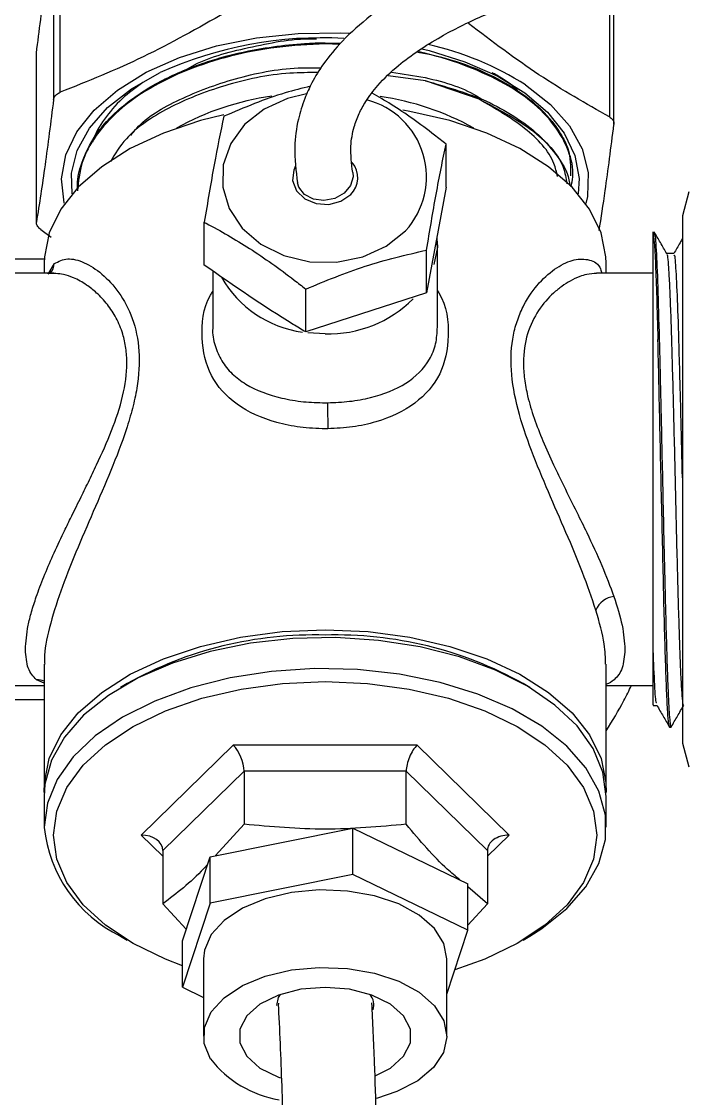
# Model space of a CAD drawing. Extents: x 150 to 4150, y 50 to 2920.
# Drawn here: x 814 to 902.6, y 2045.1 to 2188.8 of the extents above; entities that cross this region are included whole.
import ezdxf

# ---------------------------------------------------------------- set-up
doc = ezdxf.new("R2010")
doc.units = 0
doc.header["$LTSCALE"] = 10
doc.linetypes.add('SLD-KATı', pattern=[0])
doc.layers.get('0').update_dxf_attribs({"linetype": 'CONTINUOUS'})

msp = doc.modelspace()

# ---------------------------------------------------------------- linework, layer by layer
at = {"color": 7, "linetype": 'SLD-KATı'}
for p, q in [((819.16, 2179.31), (819.16, 2201.83)), ((818.29, 2200.87), (818.29, 2178.35)), ((893.07, 2175.12), (893.07, 2195.38)), ((854.53, 2185.93), (856.6, 2185.85)), ((856.48, 2185.7), (854.53, 2185.78)), ((815.99, 2184.41), (815.99, 2161.92)), ((816, 2162.01), (816, 2184.54)), ((816, 2184.41), (816, 2184.54)), ((867.93, 2180.83), (862.92, 2181.53)), ((875.1, 2178.39), (867.93, 2180.84)), ((870.66, 2166.68), (870.66, 2172.4)), ((887.58, 2168.03), (887.58, 2168.09)), ((870.66, 2166.68), (868.06, 2152.55)), ((903.06, 2166.03), (902.21, 2162.84)), ((902.21, 2162.84), (902.21, 2120.45)), ((816.59, 2160.99), (817.96, 2159.99)), ((838.4, 2156.26), (838.4, 2161.98)), ((869.43, 2158.94), (869.46, 2160.03)), ((869.53, 2148), (869.53, 2159.45)), ((898.28, 2160.62), (898.28, 2160.72)), ((868.06, 2152.55), (868.06, 2158.27)), ((817.04, 2157.04), (810.78, 2157.04)), ((817.03, 2156.54), (817.03, 2155.17)), ((892.03, 2155.17), (892.03, 2156.54)), ((901.08, 2157.82), (900.1, 2157.82)), ((818.34, 2155.17), (810.78, 2155.17)), ((839.53, 2155.51), (839.53, 2148)), ((898.28, 2155.17), (890.76, 2155.17)), ((851.93, 2147.34), (851.93, 2153.06)), ((868.06, 2152.55), (851.93, 2147.34)), ((854.53, 2137.89), (854.86, 2137.9)), ((854.89, 2134.42), (854.53, 2134.42)), ((902.21, 2120.45), (902.21, 2092.5)), ((817.03, 2103.02), (817.03, 2086.41)), ((892.03, 2086.41), (892.03, 2103.02)), ((828.12, 2100.44), (827.2, 2099.89)), ((881.86, 2099.89), (880.95, 2100.44)), ((810.78, 2100.17), (817.03, 2100.17)), ((892.03, 2100.17), (898.28, 2100.17)), ((810.78, 2098.29), (817.03, 2098.29)), ((898.28, 2097.52), (898.8, 2097.52)), ((900.49, 2094.62), (900.68, 2094.62)), ((842.26, 2092.23), (829.99, 2080.23)), ((866.8, 2092.23), (842.26, 2092.23)), ((879.07, 2080.23), (866.8, 2092.23)), ((902.21, 2092.5), (903.06, 2089.31)), ((843.71, 2088.76), (832.88, 2078.16)), ((843.71, 2088.76), (843.71, 2081.66)), ((865.36, 2088.76), (843.71, 2088.76)), ((865.36, 2081.66), (865.36, 2088.76)), ((876.18, 2078.16), (865.36, 2088.76)), ((817.03, 2085.38), (817.03, 2081.26)), ((892.03, 2081.26), (892.03, 2085.38)), ((839.17, 2077.33), (858.23, 2081.14)), ((843.71, 2081.66), (839.89, 2077.48)), ((858.23, 2074.95), (858.23, 2081.14)), ((858.23, 2081.14), (873.58, 2073.72)), ((832.88, 2078.16), (832.88, 2071.07)), ((876.18, 2078.16), (876.18, 2071.07)), ((835.48, 2066.11), (839.17, 2077.33)), ((839.17, 2071.15), (839.17, 2077.33)), ((858.23, 2074.95), (839.17, 2071.15)), ((873.58, 2067.53), (858.23, 2074.95)), ((873.58, 2067.53), (873.58, 2073.72)), ((876.18, 2071.07), (873.58, 2073.3)), ((832.88, 2071.07), (835.99, 2067.66)), ((839.17, 2071.15), (835.48, 2059.92)), ((873.58, 2068.22), (876.18, 2071.07)), ((870.78, 2059.02), (873.58, 2067.53)), ((827.2, 2066.75), (828.12, 2066.2)), ((835.48, 2059.92), (835.48, 2066.11)), ((880.95, 2066.2), (881.86, 2066.75)), ((838.28, 2063.73), (838.28, 2053.41)), ((870.78, 2053.41), (870.78, 2063.73)), ((835.48, 2059.92), (838.28, 2058.57))]:
    msp.add_line(p, q, dxfattribs=at)
at = {"color": 8, "linetype": 'SLD-KATı'}
for p, q in [((892.47, 2195.23), (892.47, 2176.03)), ((817.55, 2155.04), (818.4, 2156.46)), ((854.53, 2147.08), (852.22, 2147.22)), ((817.03, 2100.47), (816, 2100.92)), ((829.99, 2080.23), (832.88, 2077.4)), ((876.18, 2077.4), (879.07, 2080.23))]:
    msp.add_line(p, q, dxfattribs=at)
at = {"color": 7, "linetype": 'SLD-KATı', "flags": 128}
for points in [[(819.75, 2164.46), (819.72, 2164.57), (819.37, 2167.76), (819.93, 2170.95), (821.39, 2174.04), (823.7, 2176.95), (826.81, 2179.62), (830.65, 2181.98), (835.1, 2183.95), (840.05, 2185.5), (845.38, 2186.58), (850.94, 2187.16), (856.6, 2187.23), (857.78, 2187.18)], [(867.43, 2185.11), (868.4, 2184.87), (873.18, 2183.39), (877.48, 2181.49), (881.18, 2179.23), (884.2, 2176.66), (886.44, 2173.85), (887.86, 2170.87), (888.42, 2167.81), (888.3, 2165.76)], [(820.76, 2165.76), (820.69, 2168.52), (821.45, 2171.57), (823.07, 2174.52), (825.5, 2177.28), (828.68, 2179.78), (832.53, 2181.96)], [(881.28, 2180.29), (884.6, 2177.7), (887.14, 2174.84), (888.83, 2171.79), (889.63, 2168.62), (889.53, 2165.42), (889.31, 2164.46)], [(852.05, 2179.09), (849.52, 2178.49), (846.38, 2177.06), (843.79, 2175.01), (841.93, 2172.47), (840.94, 2169.63), (840.87, 2166.67), (841.73, 2163.79), (843.46, 2161.2), (845.95, 2159.06), (849.02, 2157.53), (852.47, 2156.71), (856.06, 2156.65), (859.54, 2157.36), (862.68, 2158.79), (865.27, 2160.85), (865.27, 2160.85)], [(892.03, 2156.54), (892, 2157.36), (891.34, 2160.58), (889.82, 2163.71), (887.47, 2166.67), (884.35, 2169.39), (880.53, 2171.81), (876.1, 2173.88), (871.17, 2175.53), (865.85, 2176.75), (864.89, 2176.91)], [(841, 2176.31), (837.89, 2175.53), (832.96, 2173.88), (828.53, 2171.81), (824.71, 2169.39), (821.59, 2166.67), (819.24, 2163.71), (817.72, 2160.58), (817.06, 2157.36), (817.03, 2156.54)], [(850.59, 2169.5), (850.33, 2168.93), (850.18, 2167.53), (850.7, 2166.18), (851.8, 2165.11), (853.32, 2164.46), (855.02, 2164.34), (856.64, 2164.77), (857.95, 2165.67)], [(858.22, 2168.61), (858.25, 2168.04), (857.91, 2166.87), (857.05, 2165.86), (855.81, 2165.16), (854.37, 2164.88), (852.96, 2165.07), (851.78, 2165.69), (851.03, 2166.65), (850.85, 2167.22)], [(817.04, 2085.9), (817.06, 2087.23), (817.72, 2090.45), (819.24, 2093.58), (821.59, 2096.54), (824.71, 2099.26), (828.53, 2101.68), (832.96, 2103.75), (837.89, 2105.4), (843.22, 2106.62), (848.81, 2107.36), (854.53, 2107.6)], [(854.53, 2107.6), (860.25, 2107.36), (865.85, 2106.62), (871.17, 2105.4), (876.1, 2103.75), (880.53, 2101.68), (884.35, 2099.26), (887.47, 2096.54), (889.82, 2093.58), (891.34, 2090.45), (892, 2087.23), (892.02, 2085.9)], [(892.03, 2085.38), (891.59, 2088.62), (890.28, 2091.78), (888.14, 2094.79), (885.2, 2097.57), (881.55, 2100.08), (877.26, 2102.23), (872.44, 2104), (867.21, 2105.33), (861.67, 2106.18), (855.97, 2106.56), (850.23, 2106.43), (844.59, 2105.81), (839.19, 2104.72), (834.15, 2103.17), (829.58, 2101.2), (825.6, 2098.86), (822.3, 2096.21), (819.75, 2093.3), (818.02, 2090.21), (817.14, 2087.01), (817.03, 2085.38)], [(881.86, 2066.75), (883.46, 2067.78), (886.76, 2070.43), (889.31, 2073.34), (891.04, 2076.43), (891.92, 2079.64), (891.92, 2082.88), (891.04, 2086.09), (889.31, 2089.18), (886.76, 2092.09), (883.46, 2094.74), (879.48, 2097.08), (874.91, 2099.04), (869.87, 2100.59), (864.47, 2101.69), (858.83, 2102.31), (853.09, 2102.43), (847.39, 2102.06), (841.85, 2101.2), (836.62, 2099.87), (831.8, 2098.11), (827.51, 2095.95), (823.86, 2093.45), (820.92, 2090.66), (818.78, 2087.65), (817.47, 2084.49), (817.03, 2081.26), (817.03, 2081.26)], [(818.28, 2080.23), (818.73, 2083.43), (820.05, 2086.56), (822.23, 2089.53), (825.2, 2092.27), (828.9, 2094.71), (833.22, 2096.8), (838.07, 2098.48), (843.33, 2099.71), (848.86, 2100.46), (854.53, 2100.71), (860.2, 2100.46), (865.73, 2099.71), (870.99, 2098.48), (875.84, 2096.8), (880.16, 2094.71), (883.86, 2092.27), (886.83, 2089.53), (889.01, 2086.56), (890.33, 2083.43), (890.78, 2080.23), (890.33, 2077.02), (889.01, 2073.9), (886.83, 2070.93), (883.86, 2068.19), (880.16, 2065.74), (875.84, 2063.66), (871.84, 2062.23)], [(835.48, 2062.8), (833.22, 2063.66), (828.9, 2065.74), (825.2, 2068.19), (822.23, 2070.93), (820.05, 2073.9), (818.73, 2077.02), (818.28, 2080.23)], [(870.78, 2063.73), (870.38, 2065.76), (869.12, 2067.77), (867.08, 2069.56), (864.36, 2071.04), (861.11, 2072.12), (857.5, 2072.75), (853.74, 2072.9), (850.02, 2072.55), (846.54, 2071.72), (843.49, 2070.46), (841.04, 2068.84), (839.31, 2066.95), (838.41, 2064.88), (838.28, 2063.73)], [(839.21, 2050.35), (838.37, 2052.43), (838.41, 2054.56), (839.31, 2056.63), (841.04, 2058.53), (843.49, 2060.15), (846.54, 2061.41), (850.02, 2062.23), (853.74, 2062.58), (857.5, 2062.44), (861.11, 2061.81), (864.36, 2060.73), (867.08, 2059.25), (869.12, 2057.46), (870.38, 2055.45), (870.78, 2053.33), (870.31, 2051.21), (868.98, 2049.21), (866.88, 2047.44), (864.11, 2046), (861.4, 2045.09)], [(861.3, 2048.16), (863.23, 2049.15), (865, 2050.71), (865.92, 2052.49), (865.92, 2054.34), (865, 2056.11), (863.23, 2057.67), (860.75, 2058.88), (857.77, 2059.65), (854.53, 2059.91), (851.29, 2059.65), (848.31, 2058.88), (845.83, 2057.67), (844.06, 2056.11), (843.14, 2054.34), (843.14, 2052.49), (844.06, 2050.71), (845.83, 2049.15), (848.31, 2047.94), (848.57, 2047.85)], [(848.53, 2058.96), (848.27, 2058.54), (848.02, 2057.49)], [(848.3, 2057.81), (848.28, 2057.44), (848.29, 2057.21)]]:
    msp.add_lwpolyline(points, dxfattribs=at)
at = {"color": 8, "linetype": 'SLD-KATı', "flags": 128}
msp.add_lwpolyline([(869.52, 2158.97), (869.5, 2158.67), (869.04, 2156.33)], dxfattribs=at)
at = {"color": 7, "linetype": 'SLD-KATı'}
for centre, radius, start, end in [((854.13, 2133.68), 52.9, 86.8789, 114.0969), ((859.24, 2145.5), 41.19, 57.6401, 77.3189), ((852.2, 2143.28), 35.82, 97.6765, 119.2498), ((857.42, 2168.01), 10.63, 317.6171, 75.4599), ((856.9, 2143.37), 35.72, 60.7371, 82.0057), ((855.75, 2167.92), 3.14, 314.3074, 40.0425), ((952.36, 2137.02), 97.5, 179.4827, 181.5247), ((893.38, 2109.11), 2.95, 96.1329, 157.4053), ((853.06, 2055.66), 51.26, 88.3519, 119.1133), ((856, 2055.66), 51.26, 60.8867, 91.6481), ((835.27, 2083.22), 18.34, 186.1468, 243.924), ((858.76, 2057.54), 2.27, 343.9625, 38.7672), ((850.86, 2059.54), 14.83, 218.2648, 260.3552)]:
    msp.add_arc(centre, radius, start, end, dxfattribs=at)
at = {"color": 8, "linetype": 'SLD-KATı'}
for centre, radius, start, end in [((816.12, 2156.66), 2.28, 319.0419, 354.8379), ((853.49, 2161.88), 14.69, 209.5591, 262.1682), ((854.88, 2163.29), 16.22, 268.7773, 314.5961), ((816.15, 2098.6), 2.32, 67.6494, 93.6582)]:
    msp.add_arc(centre, radius, start, end, dxfattribs=at)
at = {"color": 7, "linetype": 'SLD-KATı'}
for centre, major_axis, ratio, start_param, end_param in [((842.26, 2090.17), (-1.01, 2.46), 0.420404, 3.942065, 5.512861), ((866.8, 2090.17), (1.01, 2.46), 0.420404, 0.770324, 2.341121), ((829.99, 2078.16), (2.89, 0), 0.714524, 0, 1.570796), ((879.07, 2078.16), (2.89, 0), 0.714524, 1.570796, 3.141593)]:
    msp.add_ellipse(centre, major_axis=major_axis, ratio=ratio, start_param=start_param, end_param=end_param, dxfattribs=at)
for points, knots in [([(858.21, 2168.63), (858.06, 2169.8), (857.8, 2171.83), (858.28, 2174.49), (859, 2176.41), (859.99, 2178.24), (861.64, 2180.44), (864.75, 2183.44), (869.43, 2186.58), (874.9, 2189.29), (879.85, 2191.31), (885, 2193.12), (891.01, 2194.91), (898.38, 2196.77), (906.9, 2198.57), (916, 2200.15), (924.44, 2201.38), (931.71, 2202.29), (938.58, 2203.06), (945.66, 2203.77), (952.26, 2204.35), (958.09, 2204.82), (963.39, 2205.24), (968.33, 2205.64), (971.69, 2206.01), (973.45, 2206.35), (974.41, 2206.8), (974.86, 2207.1), (975.39, 2207.56), (975.93, 2208.28), (976.3, 2209.22), (976.41, 2210.15), (976.31, 2211), (976.07, 2211.7), (975.67, 2212.4), (975.22, 2212.88), (974.37, 2213.46), (972.86, 2213.95), (970.55, 2214.39), (967.29, 2214.78), (962.88, 2215.2), (956.67, 2215.7), (951.52, 2216.07), (948.64, 2216.28)], [0, 0, 0, 0, 0.031301, 0.054471, 0.071138, 0.086036, 0.106019, 0.131322, 0.171106, 0.203283, 0.227632, 0.250592, 0.282012, 0.31576, 0.355328, 0.40037, 0.440632, 0.470944, 0.500564, 0.536432, 0.571665, 0.598194, 0.628212, 0.66173, 0.696076, 0.721233, 0.729995, 0.733443, 0.737383, 0.74229, 0.74779, 0.752573, 0.756688, 0.760616, 0.764113, 0.771068, 0.785249, 0.806021, 0.834762, 0.862953, 0.898464, 0.943298, 1, 1, 1, 1]), ([(970.67, 2213.38), (970.67, 2213.4), (970.66, 2213.44), (970.05, 2213.35), (968.3, 2213.17), (964.75, 2212.87), (959.1, 2212.43), (952.47, 2211.89), (945.55, 2211.29), (939.11, 2210.66), (933.52, 2210.05), (927.4, 2209.32), (920.1, 2208.35), (911.53, 2207.01), (902.9, 2205.42), (894.42, 2203.55), (885.89, 2201.29), (879.07, 2199.04), (874.23, 2197.13), (871.3, 2195.84), (868.28, 2194.37), (864.57, 2192.32), (860.48, 2189.55), (856.92, 2186.38), (854.4, 2183.35), (852.82, 2180.78), (851.67, 2178.28), (850.8, 2175.41), (850.27, 2171.67), (850.64, 2168.83), (850.85, 2167.22)], [0, 0, 0, 0, 0.008666, 0.026446, 0.047597, 0.092222, 0.137797, 0.184822, 0.232145, 0.273375, 0.306446, 0.335699, 0.385531, 0.439217, 0.491187, 0.542973, 0.596007, 0.652703, 0.677391, 0.696524, 0.715803, 0.744461, 0.782568, 0.820881, 0.852549, 0.877449, 0.896892, 0.9221, 0.955995, 1, 1, 1, 1]), ([(816, 2184.54), (816.38, 2187.55), (817.15, 2193.59), (817.91, 2198.44), (818.29, 2200.87)], [0, 0, 0, 0, 0.49759, 1, 1, 1, 1]), ([(841.22, 2189.94), (837.56, 2187.88), (830.21, 2183.74), (822.86, 2180.79), (819.16, 2179.31)], [0, 0, 0, 0, 0.497591, 1, 1, 1, 1]), ([(892.47, 2176.03), (889.33, 2177.81), (883.06, 2181.36), (876.79, 2186.11), (873.65, 2188.49)], [0, 0, 0, 0, 0.4999977, 1, 1, 1, 1]), ([(821.52, 2166.32), (821.51, 2166.43), (821.38, 2167.48), (821.98, 2170.04), (823.42, 2173.15), (825.58, 2175.69), (827.54, 2177.53), (830.5, 2179.73), (834.25, 2181.71), (838.03, 2183.16), (841.73, 2184.3), (845.91, 2185.21), (849.67, 2185.66), (851.88, 2185.82), (852.75, 2185.87), (853.42, 2185.9), (853.78, 2185.91), (854.12, 2185.92), (854.35, 2185.92), (854.45, 2185.93), (854.5, 2185.93), (854.52, 2185.93), (854.53, 2185.93)], [0, 0, 0, 0, 0.011554, 0.103823, 0.254011, 0.329019, 0.383808, 0.46788, 0.604038, 0.672215, 0.726803, 0.844022, 0.927071, 0.94697, 0.972756, 0.977429, 0.985532, 0.993635, 0.997201, 0.99877, 0.99946, 1, 1, 1, 1]), ([(854.53, 2185.78), (852.37, 2185.67), (848.04, 2185.45), (841.8, 2184.22), (836.05, 2182.38), (831.01, 2179.92), (826.87, 2176.96), (823.81, 2173.59), (821.85, 2169.95), (821.6, 2167.43), (821.48, 2166.17)], [0, 0, 0, 0, 0.124999, 0.25, 0.374999, 0.499999, 0.624999, 0.75, 0.874999, 1, 1, 1, 1]), ([(835.86, 2182.28), (836.26, 2182.52), (838.73, 2183.98), (844.78, 2185.44), (850.5, 2186.57), (853.39, 2186.45), (853.39, 2186.45)], [0, 0, 0, 0, 0.089489, 0.544669, 0.998878, 1, 1, 1, 1]), ([(887.34, 2166.71), (887.44, 2167.15), (887.8, 2168.76), (887.1, 2171.59), (885.28, 2174.99), (882.18, 2178.12), (878.06, 2180.87), (872.98, 2183.03), (869.15, 2184.29), (866.98, 2184.62), (866.88, 2184.63)], [0, 0, 0, 0, 0.058598, 0.214267, 0.369937, 0.525608, 0.681276, 0.836946, 0.992614, 1, 1, 1, 1]), ([(867.06, 2184.75), (868.94, 2184.29), (872.75, 2183.35), (877.7, 2181.18), (881.86, 2178.54), (884.3, 2176.15), (885.62, 2174.35), (886.34, 2173.14), (887.32, 2171.11), (887.28, 2169.39), (887.25, 2168.17)], [0, 0, 0, 0, 0.159415, 0.322898, 0.48667, 0.650733, 0.70556, 0.760419, 0.829984, 1, 1, 1, 1]), ([(828.6, 2173.55), (828.85, 2173.88), (830.27, 2175.76), (835.01, 2178.52), (842.34, 2181.28), (849.06, 2182.64), (852.97, 2182.59), (854, 2182.58)], [0, 0, 0, 0, 0.059329, 0.339042, 0.621273, 0.900371, 1, 1, 1, 1]), ([(853.61, 2181.94), (852.35, 2181.94), (848.01, 2181.92), (840.93, 2180.36), (833.42, 2177.38), (828.09, 2173.79), (826.5, 2171.09), (825.88, 2170.04)], [0, 0, 0, 0, 0.101632, 0.34863, 0.595412, 0.84212, 1, 1, 1, 1]), ([(863.4, 2182), (864.9, 2181.78), (869.2, 2181.17), (873.4, 2179.78), (875.35, 2178.45), (875.49, 2178.35)], [0, 0, 0, 0, 0.332773, 0.952253, 1, 1, 1, 1]), ([(880.49, 2179.23), (880.45, 2179.27), (879.68, 2180.14), (878.43, 2181.06), (877.01, 2181.81), (876.8, 2181.92)], [0, 0, 0, 0, 0.0351933, 0.8593161, 1, 1, 1, 1]), ([(830.18, 2180.62), (829.23, 2179.91), (827.17, 2178.4), (825.02, 2175.75), (823.75, 2173.76), (823.52, 2172.71), (823.5, 2172.65)], [0, 0, 0, 0, 0.298591, 0.642455, 0.980439, 1, 1, 1, 1]), ([(852.56, 2180.12), (851.44, 2179.85), (847.59, 2178.9), (843.74, 2177.27), (841, 2176.11)], [0, 0, 0, 0, 0.29014, 1, 1, 1, 1]), ([(867.93, 2180.84), (870.58, 2180.08), (874.75, 2178.9), (879.46, 2176.39), (882.85, 2173.96), (885.48, 2170.99), (887, 2168.54), (887.14, 2167.1), (887.17, 2166.84)], [0, 0, 0, 0, 0.266211, 0.419271, 0.585418, 0.764649, 0.956956, 1, 1, 1, 1]), ([(818.29, 2178.35), (817.91, 2175.34), (817.15, 2169.3), (816.39, 2164.45), (816, 2162.01)], [0, 0, 0, 0, 0.497594, 1, 1, 1, 1]), ([(818.29, 2178.35), (818.34, 2178.52), (818.44, 2178.85), (818.81, 2179.16), (819.08, 2179.28), (819.16, 2179.31)], [0, 0, 0, 0, 0.417148, 0.834305, 1, 1, 1, 1]), ([(870.66, 2172.4), (870.15, 2172.8), (867.73, 2174.69), (864.4, 2177.14), (861.64, 2178.71), (860.79, 2179.19)], [0, 0, 0, 0, 0.15788, 0.742761, 1, 1, 1, 1]), ([(875.1, 2178.39), (877.53, 2177.11), (882.4, 2174.57), (886.24, 2170.45), (886.67, 2167.86), (886.79, 2167.12)], [0, 0, 0, 0, 0.416803, 0.83361, 1, 1, 1, 1]), ([(885.54, 2168.08), (885.41, 2168.66), (884.89, 2170.96), (881.48, 2174.67), (877.23, 2177.15), (875.1, 2178.38)], [0, 0, 0, 0, 0.145347, 0.572317, 1, 1, 1, 1]), ([(841, 2176.11), (840.57, 2174.04), (839.71, 2169.81), (838.84, 2164.62), (838.4, 2161.98)], [0, 0, 0, 0, 0.491216, 1, 1, 1, 1]), ([(892.47, 2176.03), (892.62, 2175.92), (892.94, 2175.7), (893.08, 2175.31), (893.06, 2175.07), (893.06, 2175)], [0, 0, 0, 0, 0.417132, 0.834313, 1, 1, 1, 1]), ([(891.1, 2160.87), (891.37, 2162.59), (892.02, 2166.76), (892.67, 2171.95), (893.06, 2175)], [0, 0, 0, 0, 0.411986, 1, 1, 1, 1]), ([(868.06, 2158.27), (868.49, 2160.82), (869.35, 2166.01), (870.22, 2170.25), (870.66, 2172.4)], [0, 0, 0, 0, 0.491212, 1, 1, 1, 1]), ([(816.59, 2160.99), (816.44, 2161.13), (816.12, 2161.42), (815.98, 2161.77), (816, 2161.96), (816, 2162.01)], [0, 0, 0, 0, 0.417106, 0.834268, 1, 1, 1, 1]), ([(838.4, 2161.98), (838.49, 2161.94), (840.48, 2160.88), (844.49, 2158.58), (848.95, 2155.41), (851.42, 2153.47), (851.93, 2153.06)], [0, 0, 0, 0, 0.020037, 0.446663, 0.884918, 1, 1, 1, 1]), ([(898.28, 2160.62), (898.34, 2160.27), (898.45, 2159.58), (898.61, 2156.49), (898.77, 2152.16), (898.88, 2148.28), (898.93, 2146.34)], [0, 0, 0, 0, 0.250001, 0.499999, 0.750001, 1, 1, 1, 1]), ([(898.28, 2105.55), (898.28, 2107.74), (898.28, 2112.13), (898.28, 2120.73), (898.28, 2129.89), (898.28, 2138.99), (898.28, 2147.25), (898.28, 2153.97), (898.28, 2158.82), (898.28, 2160.02), (898.28, 2160.62)], [0, 0, 0, 0, 0.125494, 0.250354, 0.375138, 0.499975, 0.62487, 0.749837, 0.874823, 1, 1, 1, 1]), ([(900.11, 2157.8), (899.83, 2158.29), (899.27, 2159.26), (898.71, 2160.24), (898.43, 2160.72)], [0, 0, 0, 0, 0.499978, 1, 1, 1, 1]), ([(898.44, 2160.44), (898.45, 2160.5), (898.54, 2160.77), (898.7, 2158.48), (898.91, 2153.81), (899.04, 2148.83), (899.11, 2146.34)], [0, 0, 0, 0, 0.077896, 0.385261, 0.692631, 1, 1, 1, 1]), ([(902.21, 2159.79), (902.1, 2159.61), (901.72, 2158.94), (901.33, 2158.28), (901.05, 2157.79)], [0, 0, 0, 0, 0.2752562, 1, 1, 1, 1]), ([(851.93, 2153.06), (854.57, 2154.15), (859.95, 2156.37), (865.33, 2157.63), (868.06, 2158.27)], [0, 0, 0, 0, 0.491215, 1, 1, 1, 1]), ([(900.11, 2157.69), (900.13, 2157.69), (900.19, 2157.7), (900.29, 2156.76), (900.41, 2154.92), (900.54, 2152.19), (900.67, 2148.72), (900.79, 2144.62), (900.92, 2140.01), (901.05, 2135.01), (901.17, 2129.79), (901.29, 2124.52), (901.42, 2119.33), (901.55, 2114.39), (901.67, 2109.87), (901.8, 2105.89), (901.92, 2102.56), (902.05, 2099.98), (902.17, 2098.31), (902.27, 2097.51), (902.33, 2097.6), (902.35, 2097.63)], [0, 0, 0, 0, 0.0232031, 0.0793808, 0.1349596, 0.1913323, 0.2478422, 0.303634, 0.3595105, 0.4160419, 0.4723662, 0.5279274, 0.5841661, 0.6407191, 0.6967219, 0.7524049, 0.8088722, 0.8653079, 0.9209432, 0.9770139, 1, 1, 1, 1]), ([(902.21, 2127.89), (902.15, 2130.48), (902.02, 2135.99), (901.81, 2143.77), (901.61, 2150.55), (901.39, 2155.28), (901.23, 2157.73), (901.12, 2157.56), (901.08, 2157.5)], [0, 0, 0, 0, 0.164917, 0.350427, 0.53472, 0.720688, 0.904581, 1, 1, 1, 1]), ([(851.93, 2147.34), (851.37, 2147.68), (846.88, 2150.37), (842.36, 2153.51), (838.4, 2156.26)], [0, 0, 0, 0, 0.124537, 1, 1, 1, 1]), ([(900.47, 2094.72), (900.43, 2094.85), (900.34, 2095.14), (900.2, 2097.1), (900.06, 2100.22), (899.92, 2104.42), (899.78, 2109.5), (899.64, 2115.29), (899.5, 2121.55), (899.35, 2128.05), (899.21, 2134.52), (899.07, 2140.78), (898.98, 2144.49), (898.93, 2146.34)], [0, 0, 0, 0, 0.0794186, 0.1714754, 0.2635337, 0.3555926, 0.4476508, 0.5397095, 0.6317672, 0.7238253, 0.8158839, 0.9079417, 1, 1, 1, 1]), ([(899.11, 2146.34), (899.12, 2146.02), (899.15, 2145.12), (899.19, 2143.33), (899.25, 2140.68), (899.34, 2137.07), (899.44, 2132.44), (899.56, 2126.81), (899.71, 2120.32), (899.82, 2115.3), (899.9, 2112.02), (899.94, 2110.47), (899.98, 2109.04), (900.01, 2107.72), (900.05, 2106.5), (900.08, 2105.38), (900.13, 2103.64), (900.2, 2101.61), (900.27, 2099.72), (900.33, 2098.44), (900.38, 2097.5), (900.42, 2096.69), (900.51, 2095.43), (900.6, 2094.49), (900.67, 2094.72), (900.68, 2094.77)], [0, 0, 0, 0, 0.016466, 0.045315, 0.086543, 0.140142, 0.206103, 0.284414, 0.37506, 0.478025, 0.503883, 0.528703, 0.552487, 0.575232, 0.59694, 0.617611, 0.637244, 0.697749, 0.745563, 0.776045, 0.805974, 0.835354, 0.864182, 0.973739, 1, 1, 1, 1]), ([(893.06, 2112.04), (893.48, 2110.72), (894.33, 2108.07), (894.46, 2106.01), (894.53, 2104.98)], [0, 0, 0, 0, 0.501615, 1, 1, 1, 1]), ([(816, 2100.92), (815.58, 2101.38), (814.74, 2102.29), (814.6, 2104.08), (814.53, 2104.98)], [0, 0, 0, 0, 0.501617, 1, 1, 1, 1]), ([(898.79, 2097.86), (898.76, 2097.86), (898.65, 2097.85), (898.49, 2100.38), (898.35, 2103.84), (898.28, 2105.55)], [0, 0, 0, 0, 0.199895, 0.607441, 1, 1, 1, 1]), ([(898.28, 2097.59), (898.28, 2097.57), (898.28, 2097.45), (898.28, 2098.08), (898.28, 2099.55), (898.28, 2101.99), (898.28, 2104.36), (898.28, 2105.55)], [0, 0, 0, 0, 0.053898, 0.279784, 0.505669, 0.752835, 1, 1, 1, 1]), ([(892.03, 2094.12), (892.86, 2095.47), (894.09, 2097.48), (895.08, 2099.5), (895.41, 2100.17)], [0, 0, 0, 0, 0.67073, 1, 1, 1, 1]), ([(898.79, 2097.54), (899.07, 2097.06), (899.63, 2096.09), (900.19, 2095.12), (900.47, 2094.64)], [0, 0, 0, 0, 0.499996, 1, 1, 1, 1]), ([(900.7, 2094.63), (900.98, 2095.12), (901.55, 2096.09), (902.11, 2097.07), (902.39, 2097.56)], [0, 0, 0, 0, 0.500018, 1, 1, 1, 1]), ([(872.48, 2074.25), (871.93, 2074.71), (869.55, 2076.68), (867.18, 2079.5), (865.36, 2081.66)], [0, 0, 0, 0, 0.232711, 1, 1, 1, 1]), ([(838.84, 2076.32), (838.67, 2076.14), (836.69, 2073.94), (834.7, 2072.44), (832.88, 2071.07)], [0, 0, 0, 0, 0.083135, 1, 1, 1, 1]), ([(886.62, 1636.95), (885.5, 1638), (879.34, 1643.82), (871.57, 1654.41), (863.38, 1668.1), (858.1, 1680.56), (853.65, 1695.68), (850.6, 1713.63), (849.05, 1734.03), (848.21, 1753.94), (847.7, 1773.52), (847.58, 1792.54), (847.83, 1811.4), (848.4, 1829.8), (849.29, 1848.3), (850.49, 1867.02), (851.96, 1886.01), (853.56, 1904.34), (855.23, 1922.39), (856.66, 1937.98), (857.87, 1951.82), (858.83, 1963.69), (859.61, 1974.39), (860.19, 1983.71), (860.62, 1991.59), (860.98, 1999.48), (861.24, 2006.86), (861.42, 2014.16), (861.53, 2021.42), (861.55, 2028.64), (861.49, 2035.77), (861.36, 2042.78), (861.13, 2050.31), (860.9, 2055.24), (860.77, 2057.86)], [0, 0, 0, 0, 0.0102255, 0.0563859, 0.086506, 0.1160796, 0.1455751, 0.189918, 0.2341912, 0.2765962, 0.3160994, 0.3584858, 0.3990161, 0.440454, 0.4832007, 0.527654, 0.573317, 0.6189893, 0.6585572, 0.6976371, 0.7231669, 0.7482929, 0.7731762, 0.7910906, 0.8084515, 0.8254454, 0.8453852, 0.8617068, 0.8809279, 0.9035967, 0.9232727, 0.945622, 0.9710456, 1, 1, 1, 1]), ([(848.29, 2057.21), (848.46, 2053.56), (848.77, 2046.74), (849.01, 2035.96), (849.06, 2025.69), (848.96, 2015.84), (848.72, 2006.34), (848.37, 1997.03), (847.91, 1987.75), (847.34, 1978.4), (846.69, 1968.96), (845.83, 1957.79), (844.73, 1944.9), (843.42, 1930.52), (842.12, 1916.35), (840.49, 1898.43), (838.65, 1876.74), (836.88, 1851.01), (835.73, 1826.57), (835.18, 1803.99), (835.09, 1784.22), (835.36, 1765.57), (835.96, 1747.49), (836.82, 1729.07), (838.51, 1709.91), (841.95, 1690.48), (847.86, 1671.61), (856.5, 1654.14), (864.23, 1643.95), (867.98, 1639.01)], [0, 0, 0, 0, 0.0410746, 0.0767308, 0.1078042, 0.1350695, 0.1592394, 0.1813424, 0.2024015, 0.2228286, 0.2430222, 0.2633387, 0.2946202, 0.3266917, 0.3594914, 0.3929873, 0.4537424, 0.5158157, 0.5785118, 0.6253434, 0.6690468, 0.7089775, 0.7460353, 0.7851386, 0.8274343, 0.8709375, 0.9146116, 0.9586741, 1, 1, 1, 1])]:
    msp.add_open_spline(points, degree=3, knots=knots, dxfattribs=at)
at = {"color": 8, "linetype": 'SLD-KATı'}
for points, knots in [([(818.4, 2156.46), (818.96, 2156.75), (820.08, 2157.33), (822.36, 2156.73), (824.76, 2155.22), (827.07, 2152.73), (828.94, 2149.29), (829.89, 2144.93), (829.63, 2140.69), (828.85, 2137.12), (827.76, 2133.46), (825.97, 2128.84), (823.59, 2123.36), (821.23, 2117.94), (819.14, 2112.67), (817.67, 2107.87), (816.96, 2104.52), (817.09, 2103.28), (817.12, 2103.02)], [0, 0, 0, 0, 0.070002, 0.140208, 0.210287, 0.280674, 0.351265, 0.42147, 0.489871, 0.525065, 0.561786, 0.631373, 0.70162, 0.771712, 0.84188, 0.912087, 0.982197, 1, 1, 1, 1]), ([(890.65, 2110.24), (890.09, 2111.9), (888.97, 2115.21), (886.69, 2120.57), (884.3, 2126.01), (882, 2131.52), (880.13, 2137.01), (879.17, 2142.31), (879.42, 2146.28), (880.19, 2149.05), (881.28, 2151.54), (883.06, 2154.03), (885.45, 2156.06), (887.82, 2157.14), (889.84, 2157.07), (891.14, 2156.42), (891.4, 2155.37), (891.45, 2155.17)], [0, 0, 0, 0, 0.075377, 0.151063, 0.226227, 0.301924, 0.377892, 0.453427, 0.52707, 0.564957, 0.604472, 0.680121, 0.755568, 0.831314, 0.906892, 0.982443, 1, 1, 1, 1]), ([(814.53, 2104.98), (814.6, 2106.01), (814.71, 2107.54), (815.34, 2110.02), (816.02, 2112.17), (816.97, 2114.68), (818.2, 2117.55), (819.43, 2120.17), (820.65, 2122.68), (821.77, 2124.94), (822.94, 2127.32), (824.41, 2130.36), (826.11, 2134.19), (827.66, 2138.79), (828.17, 2142.51), (827.98, 2145.22), (827.52, 2147.27), (826.69, 2149.25), (825.48, 2151.08), (824.12, 2152.53), (822.57, 2153.75), (821.08, 2154.56), (819.31, 2155.17), (818.27, 2155.14), (817.62, 2155.12)], [0, 0, 0, 0, 0.066659, 0.099333, 0.133181, 0.176796, 0.220721, 0.266728, 0.29537, 0.333259, 0.366669, 0.400037, 0.466075, 0.532767, 0.599443, 0.632302, 0.666277, 0.709581, 0.75336, 0.799979, 0.840601, 0.892963, 0.933201, 1, 1, 1, 1]), ([(890.76, 2155.16), (890.32, 2155.13), (889.6, 2155.09), (888.4, 2154.71), (887.28, 2154.2), (886.11, 2153.45), (884.64, 2152.27), (882.93, 2150.33), (881.39, 2147.21), (880.89, 2143.95), (881.09, 2141.07), (881.55, 2138.6), (882.38, 2135.83), (883.59, 2132.75), (884.94, 2129.75), (886.49, 2126.56), (887.98, 2123.55), (889.73, 2119.99), (891.52, 2116.16), (892.55, 2113.41), (893.06, 2112.04)], [0, 0, 0, 0, 0.051092, 0.085147, 0.130355, 0.169788, 0.209362, 0.288523, 0.367701, 0.446621, 0.485559, 0.525837, 0.577138, 0.62898, 0.684138, 0.732324, 0.794322, 0.841939, 0.92111, 1, 1, 1, 1]), ([(854.53, 2134.42), (853.41, 2134.46), (851.17, 2134.55), (846.96, 2135.43), (842.49, 2137.46), (838.96, 2141.33), (837.86, 2146.41), (838.2, 2150.64), (839.43, 2152.57), (839.53, 2152.72)], [0, 0, 0, 0, 0.099156, 0.19741, 0.393957, 0.590578, 0.786817, 0.983266, 1, 1, 1, 1]), ([(869.53, 2152.81), (869.59, 2152.73), (870.8, 2150.88), (871.2, 2146.7), (870.22, 2141.56), (866.79, 2137.62), (862.39, 2135.53), (858.22, 2134.59), (856, 2134.48), (854.89, 2134.42)], [0, 0, 0, 0, 0.009329, 0.2071032, 0.4054387, 0.6038085, 0.8015779, 0.9008633, 1, 1, 1, 1]), ([(839.54, 2148), (839.54, 2147.95), (839.44, 2147.06), (839.8, 2145.5), (840.64, 2143.44), (842.06, 2141.72), (844.5, 2139.87), (847.8, 2138.63), (851.58, 2137.98), (853.56, 2137.92), (854.53, 2137.89)], [0, 0, 0, 0, 0.006416, 0.130911, 0.254692, 0.379085, 0.503501, 0.751196, 0.879105, 1, 1, 1, 1]), ([(854.86, 2137.9), (855.84, 2137.94), (857.82, 2138.02), (861.55, 2138.72), (865.58, 2140.3), (868.23, 2142.96), (869.38, 2145.67), (869.47, 2147.24), (869.51, 2148)], [0, 0, 0, 0, 0.125805, 0.251899, 0.502949, 0.754489, 0.880826, 1, 1, 1, 1]), ([(891.94, 2103.02), (891.93, 2103.87), (891.91, 2105.88), (891.11, 2108.65), (890.65, 2110.24)], [0, 0, 0, 0, 0.424787, 1, 1, 1, 1]), ([(894.53, 2104.98), (894.46, 2104.09), (894.35, 2102.77), (893.72, 2101.58), (893.03, 2100.85), (892.45, 2100.43), (892.04, 2100.37), (892.03, 2100.36)], [0, 0, 0, 0, 0.374434, 0.557981, 0.748102, 0.993105, 1, 1, 1, 1])]:
    msp.add_open_spline(points, degree=3, knots=knots, dxfattribs=at)
at = {"color": 7, "linetype": 'SLD-KATı'}
msp.add_open_spline([(865.36, 2081.66), (861.75, 2081.34), (854.53, 2080.7), (847.31, 2081.34), (843.71, 2081.66)], degree=3, dxfattribs=at)

doc.saveas('drawing.dxf')
